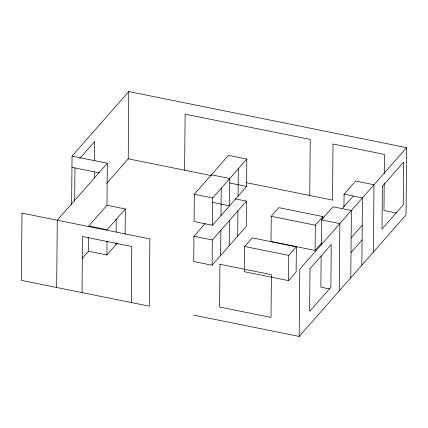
<?xml version="1.0" encoding="UTF-8"?>
<svg xmlns="http://www.w3.org/2000/svg" width="428" height="428" viewBox="0 0 428 428"><rect width="100%" height="100%" fill="white"/><g stroke="black" fill="none" stroke-linecap="round" stroke-linejoin="round"><path stroke-width="0.64" d="M56.678 287.477L57.261 220.206L107.332 163.239L72.059 156.118L71.631 204.702M74.67 201.251L74.959 167.883M82.032 292.597L82.518 236.54L131.76 246.48L131.268 302.537M81.989 258.673L88.537 251.225L88.66 237.283M94.395 178.139L94.449 172.136M94.551 160.789L94.716 141.438L79.817 158.392M106.968 205.285L125.34 208.992L107.134 229.708L88.757 226L106.968 205.285L107.332 163.239M88.537 251.225L106.909 254.933L107.032 240.996M116.015 244.575L116.031 242.585M116.127 231.965L116.234 219.35M125.12 234.218L125.34 208.992M106.588 183.43L128.218 158.825L128.801 91.555L406.6 147.649L406.012 214.915L299.199 336.445L193.37 315.078M184.618 170.216L185.11 114.158L310.23 139.421L309.738 195.478M205.055 223.641L193.959 236.261L193.74 261.492L212.111 265.2L246.25 226.359L246.469 201.133L235.068 198.833M194.328 194.221L194.087 221.549L212.459 225.256L246.603 186.421L246.838 159.093L228.466 155.38L194.328 194.221L212.7 197.929L246.838 159.093M212.111 265.2L212.331 239.974L246.469 201.133M212.459 225.256L212.7 197.929M220.65 255.489L220.869 230.264M220.998 215.546L221.233 188.218M229.183 245.779L229.403 220.554M237.717 236.069L237.936 210.844M238.064 196.131L238.305 168.798M244.672 246.501L244.447 271.726L288.542 280.634L296.128 271.999L296.353 246.774L252.258 237.872L244.672 246.501L288.766 255.404L296.353 246.774M322.878 219.222L322.905 216.568L278.81 207.66L271.224 216.295L270.999 241.52L315.099 250.423L321.84 242.751M288.542 280.634L288.766 255.404M299.199 336.445L299.782 269.175L406.6 147.649M315.099 250.423L315.318 225.198L322.905 216.568M321.155 255.858L320.882 287.161L329.747 288.954M321.246 245.201L321.465 219.89L333 206.772L351.372 210.48L350.783 277.751M339.254 290.869L339.843 223.603L321.465 219.89M343.962 206.852L344.075 194.173L355.604 181.049L373.981 184.762L373.393 252.028M361.858 265.151L362.446 197.88L344.075 194.173M384.205 183.104L383.964 210.464L396.285 212.951M384.285 173.763L384.456 154.406L333.011 144.022L332.524 200.079L246.196 182.649M72.059 156.118L128.801 91.555M106.909 254.933L117.315 243.099M342.186 208.629L353.26 196.024M351.131 237.813L362.211 225.208M351.003 252.525L362.083 239.926M211.395 174.801L229.772 178.508L229.531 205.836L212.427 202.385M128.218 158.825L211.48 175.635M229.494 182.965L246.603 186.421M71.958 167.332L99.237 172.837M271.224 216.295L315.318 225.198M193.959 236.261L212.331 239.974M21.989 213.085L21.4 280.351L149.276 306.17L149.864 238.904L21.989 213.085M219.949 264.285L219.575 307.031L271.02 317.416L271.395 274.674L219.949 264.285M310.006 268.645L309.631 311.391L330.871 287.225L331.245 244.479L310.006 268.645M382.375 186.308L382.006 229.05L403.246 204.884L403.62 162.137L382.375 186.308"/></g></svg>
